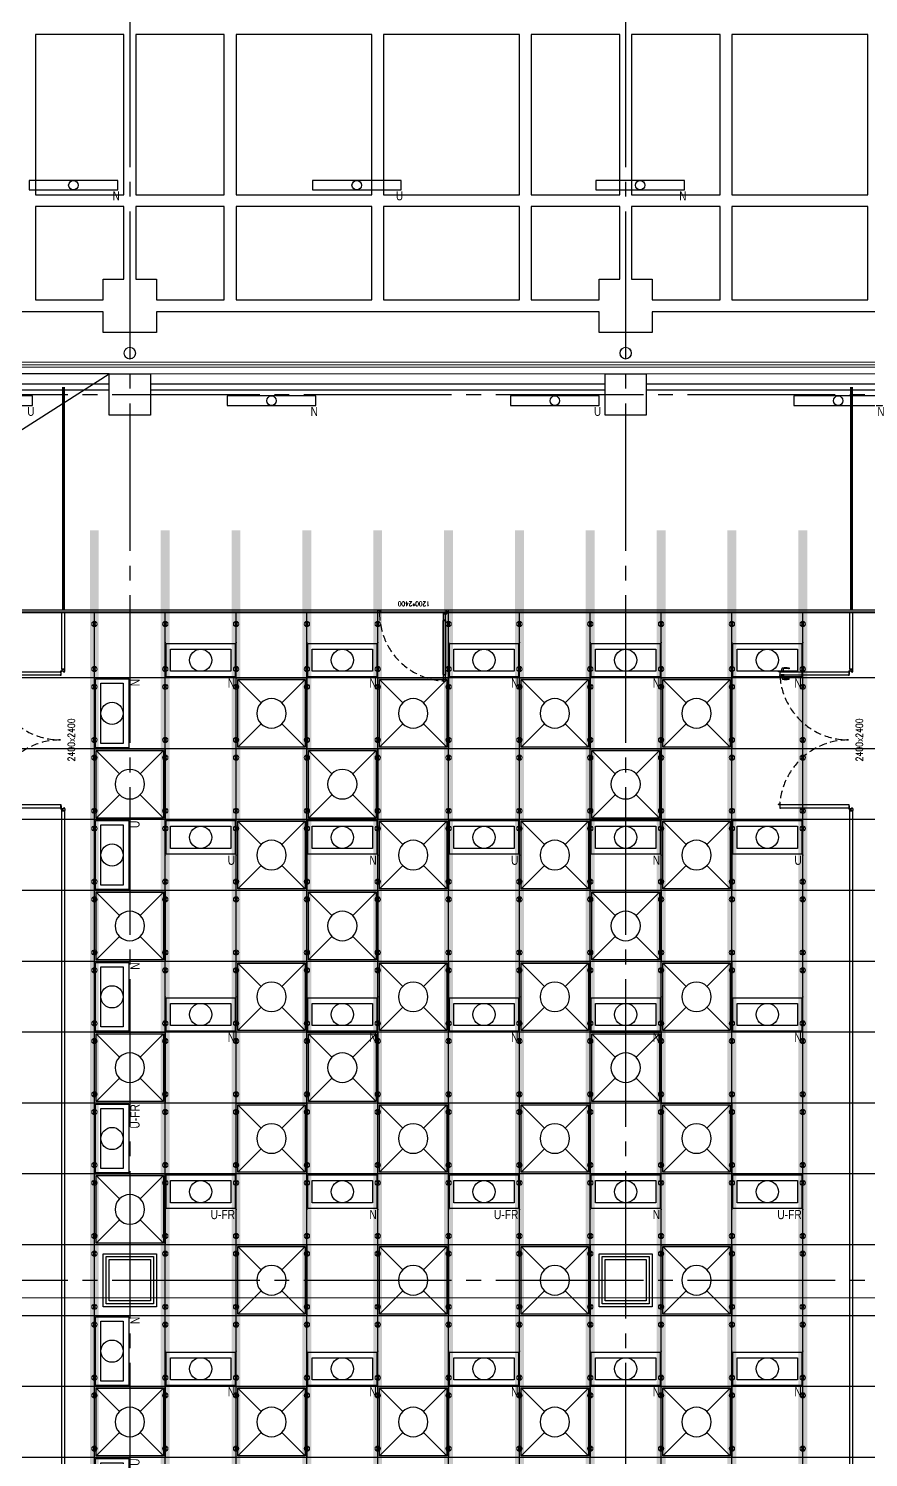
# Model space of a CAD drawing. Header units: millimetres. Extents: x -17313 to 27370, y -1010 to 13584.
# Drawn here: x 4989 to 6411, y 7200 to 9620 of the extents above; entities that cross this region are included whole.
import ezdxf
from ezdxf.enums import TextEntityAlignment as Align

# ---------------------------------------------------------------- set-up
doc = ezdxf.new("R2010")
doc.units = ezdxf.units.MM
doc.header["$LTSCALE"] = 100
for name, pattern in [('188K-SM-03-F10-ARCH-PA-Y2257103$0$AP5A-SM-03-F20-ARCH-PA-Y2230801+Y2230803$0$ALL-PA-TXT-Y2221201$0$DASHED', [19.05, 12.7, -6.35]), ('188K-SM-03-F10-ARCH-PA-Y2257103$0$DASHED', [19.05, 12.7, -6.35]), ('X-S-FAB-L10$0$COL-CEN-LIN', [3.25, 2.5, -0.25, 0.25, -0.25])]:
    doc.linetypes.add(name, pattern=pattern)
for name, color, linetype in [('0-XREF', 7, 'Continuous'), ('188K-SM-03-F10-ARCH-CEIL-Y2257103$0$K-CEIL-4.2', 8, 'Continuous'), ('188K-SM-03-F10-ARCH-CEIL-Y2257103$0$K-CEIL-4.2-AREA', 8, 'Continuous'), ('188K-SM-03-F10-ARCH-CEIL-Y2257103$0$K-鋼構', 121, 'Continuous'), ('188K-SM-03-F10-ARCH-PA-Y2257103$0$K-Divider-7.5', 53, 'Continuous'), ('188K-SM-03-F10-ARCH-PA-Y2257103$0$K-Door', 53, 'Continuous'), ('188K-SM-03-F10-ARCH-PA-Y2257103$0$K-P1S-4.2-單抗', 53, 'Continuous'), ('188K-SM-03-F10-ARCH-PA-Y2257103$0$K-P2D-4.2-雙抗', 53, 'Continuous'), ('188K-SM-03-F10-ARCH-PA-Y2257103$0$K-岩棉 2hr 7.5-非抗', 53, 'Continuous'), ('188K-SM-06-F10-ELEC-LIGHT-Y2257103$0$E-LIGHT(W)-N', 8, 'Continuous'), ('188K-SM-06-F10-ELEC-LIGHT-Y2257103$0$E-LIGHT(W)-U FR', 8, 'Continuous'), ('188K-SM-06-F10-ELEC-LIGHT-Y2257103$0$E-LIGHT(W)-U XLPE', 8, 'Continuous'), ('188K-SM-06-F10-HVAC-FFU-Y2257103$0$AC-FFU-ULPA', 4, 'Continuous'), ('X-S-FAB-L10$0$0-DIM-TXT', 8, 'Continuous'), ('X-S-FAB-L10$0$A-OBJE-MEP', 8, 'Continuous'), ('X-S-FAB-L10$0$A-WALL-EX', 8, 'Continuous'), ('X-S-FAB-L10$0$BLOCK', 8, 'Continuous'), ('X-S-FAB-L10$0$CCL', 8, 'X-S-FAB-L10$0$COL-CEN-LIN'), ('X-S-FAB-L10$0$COL-S', 8, 'Continuous'), ('X-S-FAB-L10$0$S-FNDN', 8, 'Continuous'), ('X-S-FAB-L10$0$Steel Frame-188K', 8, 'Continuous')]:
    doc.layers.add(name, color=color, linetype=linetype)
doc.layers.add('188K-SM-03-F10-ARCH-CEIL-Y2257103$0$K-吊點-標準', color=8, linetype='Continuous', lineweight=9)
doc.layers.add('188K-SM-06-F10-ELEC-LIGHT-Y2257103$0$Defpoints-CAS', color=8, linetype='Continuous', plot=False)
doc.styles.add('188K-SM-03-F10-ARCH-PA-Y2257103$0$14P7-XFDP10$0$AA-TXT', font='simplex.shx', dxfattribs={"width": 0.8, "bigfont": 'chineset.shx'})
doc.styles.add('188K-SM-03-F10-ARCH-PA-Y2257103$0$AP5A-SM-03-F20-ARCH-PA-Y2230801+Y2230803$0$ALL-PA-TXT-Y2221201$0$Standard', font='txt.shx', dxfattribs={"bigfont": 'chineset.shx'})
doc.styles.add('188K-SM-06-F10-ELEC-LIGHT-Y2257103$0$Standard', font='arial.ttf')
doc.styles.add('X-S-FAB-L10$0$CHINA', font='simplex.shx', dxfattribs={"width": 0.75, "bigfont": 'chineset.shx'})
doc.styles.add('X-S-FAB-L10$0$Standard', font='', dxfattribs={"width": 0.8})
doc.styles.add('X-S-FAB-L10$0$TG_NOTE_TEXT', font='simplex.shx', dxfattribs={"width": 0.75, "bigfont": 'chineset.shx'})
doc.styles.get('X-S-FAB-L10$0$Standard').set_extended_font_data('Microsoft JhengHei')

# ---------------------------------------------------------------- blocks, each defined once
blk = doc.blocks.new('188K-SM-06-F10-HVAC-FFU-Y2257103$0$H-FU-U-12x12')
for p, q in [((423, 777), (28, 1172)), ((777, 777), (1172, 1172)), ((28, 28), (423, 423)), ((1172, 28), (777, 423))]:
    blk.add_line(p, q)
blk.add_lwpolyline([(1172, 28), (1172, 1172), (28, 1172), (28, 28)], close=True)
blk.add_circle((600, 600), 250)
at = {"layer": 'DefPoints'}
blk.add_lwpolyline([(1200, 1200), (0, 1200), (0, 0), (1200, 0)], close=True, dxfattribs=at)
blk = doc.blocks.new('188K-SM-06-F10-HVAC-FFU-Y2257103')
at = {"layer": '188K-SM-06-F10-HVAC-FFU-Y2257103$0$AC-FFU-ULPA', "xscale": -0.09999999999999432, "yscale": 0.09999999999999432, "zscale": 0.09999999999999432}
for p in [(5460, 8400), (5700, 8400), (5940, 8400), (6180, 8400), (5220, 8280), (5580, 8280), (6060, 8280), (5460, 8160), (5700, 8160), (5940, 8160), (6180, 8160), (5220, 8040), (5580, 8040), (6060, 8040), (5460, 7920), (5700, 7920), (5940, 7920), (6180, 7920), (5220, 7800), (5580, 7800), (6060, 7800), (5460, 7680), (5700, 7680), (5940, 7680), (6180, 7680), (5220, 7560), (5460, 7440), (5700, 7440), (5940, 7440), (6180, 7440), (5220, 7200), (5460, 7200), (5700, 7200), (5940, 7200), (6180, 7200)]:
    blk.add_blockref('188K-SM-06-F10-HVAC-FFU-Y2257103$0$H-FU-U-12x12', p, dxfattribs=at)
blk = doc.blocks.new('X-S-FAB-L10$0$FAB2-L05')
at = {"layer": 'X-S-FAB-L10$0$CCL'}
for p, q in [((-21000, 11005), (-21000, 0)), ((-20160, 11005), (-20160, 0)), ((-26880, 9720), (1210, 9720)), ((-26880, 8220), (1210, 8220))]:
    blk.add_line(p, q, dxfattribs=at)
at = {"layer": 'X-S-FAB-L10$0$COL-S'}
for points in [[(-21035, 9755), (-20965, 9755), (-20965, 9685), (-21035, 9685)], [(-20195, 9755), (-20125, 9755), (-20125, 9685), (-20195, 9685)], [(-21035, 8255), (-20965, 8255), (-20965, 8185), (-21035, 8185)], [(-20195, 8255), (-20125, 8255), (-20125, 8185), (-20195, 8185)]]:
    blk.add_lwpolyline(points, close=True, dxfattribs=at)
blk = doc.blocks.new('X-S-FAB-L10')
at = {"layer": 'DefPoints'}
blk.add_lwpolyline([(1835, 9035), (1835, 8965), (1765, 8965), (1765, 8303), (1845, 8303), (1845, 6950), (2640, 7455.358), (2655.168, 7465), (2688.193, 7487.708), (4298.193, 8507.708), (5125, 9035), (4285, 9035), (3515, 9035), (3515, 8965), (3445, 8965), (3445, 9035), (2675, 9035), (2675, 8965), (2605, 8965), (2605, 9035)], close=True, dxfattribs=at)
at = {"layer": 'X-S-FAB-L10$0$A-OBJE-MEP', "lineweight": 0, "flags": 128}
for points in [[(5169.5, 9070, 1), (5150.5, 9070, 1)], [(6009.5, 9070, 1), (5990.5, 9070, 1)]]:
    blk.add_lwpolyline(points, format="xyb", close=True, dxfattribs=at)
at = {"layer": 'X-S-FAB-L10$0$A-OBJE-MEP', "lineweight": 0}
for centre in [(5160, 9070), (6000, 9070)]:
    blk.add_circle(centre, 10, dxfattribs=at)
at = {"layer": 'X-S-FAB-L10$0$A-WALL-EX', "lineweight": 0}
blk.add_line((1800, 9046.5), (6815, 9046.5), dxfattribs=at)
at = {"layer": 'X-S-FAB-L10$0$A-WALL-EX', "lineweight": 0, "flags": 128}
for points in [[(6815, 9050), (1800, 9050)], [(1800, 9050), (6815, 9050)], [(1800, 9050), (6815, 9050)], [(1800, 9050), (6815, 9050)], [(1800, 9050), (6815, 9050)], [(1800, 9050), (6815, 9050)], [(1800, 9050), (6815, 9050)], [(1800, 9050), (6815, 9050)], [(1796.5, 9035), (6815, 9035)]]:
    blk.add_lwpolyline(points, dxfattribs=at)
at = {"layer": 'X-S-FAB-L10$0$COL-S'}
for p, q in [((5125, 9035), (5195, 9035)), ((5125, 8965), (5125, 9035)), ((5195, 9035), (5195, 8965)), ((5965, 9035), (6035, 9035)), ((5965, 8965), (5965, 9035)), ((6035, 9035), (6035, 8965)), ((5195, 8965), (5125, 8965)), ((6035, 8965), (5965, 8965)), ((5125, 7535), (5195, 7535)), ((5125, 7465), (5125, 7535)), ((5195, 7535), (5195, 7465)), ((5965, 7535), (6035, 7535)), ((5965, 7465), (5965, 7535)), ((6035, 7535), (6035, 7465)), ((5195, 7465), (5125, 7465)), ((6035, 7465), (5965, 7465))]:
    blk.add_line(p, q, dxfattribs=at)
at = {"layer": 'X-S-FAB-L10$0$S-FNDN', "lineweight": 0, "flags": 128}
for points in [[(11935, 9055), (4350, 9055), (4350, 7470), (9330, 7470), (9330, -55), (11935, -55), (11935, 4530), (11070, 4530), (11070, 5003), (11935, 5003)], [(4350, 7470), (1830, 7470), (1830, 1500), (1812.5, 1500), (1812.5, -55), (9330, -55), (9330, 7470)]]:
    blk.add_lwpolyline(points, close=True, dxfattribs=at)
at = {"layer": 'X-S-FAB-L10$0$Steel Frame-188K'}
blk.add_lwpolyline([(7670, 9396.09), (6850, 9396.09), (6850, 9195), (6885, 9195), (6885, 9105), (6795, 9105), (6795, 9140), (6045, 9140), (6045, 9105), (5955, 9105), (5955, 9140), (5205, 9140), (5205, 9105), (5115, 9105), (5115, 9140), (4365, 9140), (4365, 9105), (4275, 9105), (4275, 9140), (3438.494, 9140), (3438.494, 9105), (3348.494, 9105), (3348.494, 9140), (2685, 9140)], dxfattribs=at)
for points in [[(5150, 9609.627), (5000, 9609.627), (5000, 9338.341), (5150, 9338.341)], [(5320, 9609.627), (5170, 9609.627), (5170, 9338.341), (5320, 9338.341)], [(5570, 9609.627), (5340, 9609.627), (5340, 9338.341), (5570, 9338.341)], [(5820, 9609.627), (5590, 9609.627), (5590, 9338.341), (5820, 9338.341)], [(5990, 9609.627), (5840, 9609.627), (5840, 9338.341), (5990, 9338.341)], [(6160, 9609.627), (6010, 9609.627), (6010, 9338.341), (6160, 9338.341)], [(6410, 9609.627), (6180, 9609.627), (6180, 9338.341), (6410, 9338.341)], [(5150, 9318.341), (5000, 9318.341), (5000, 9160), (5115, 9160), (5115, 9195), (5150, 9195)], [(5320, 9318.341), (5170, 9318.341), (5170, 9195), (5205, 9195), (5205, 9160), (5320, 9160)], [(5570, 9318.341), (5340, 9318.341), (5340, 9160), (5570, 9160)], [(5820, 9318.341), (5590, 9318.341), (5590, 9160), (5820, 9160)], [(5990, 9318.341), (5840, 9318.341), (5840, 9160), (5955, 9160), (5955, 9195), (5990, 9195)], [(6160, 9318.341), (6010, 9318.341), (6010, 9195), (6045, 9195), (6045, 9160), (6160, 9160)], [(6410, 9318.341), (6180, 9318.341), (6180, 9160), (6410, 9160)]]:
    blk.add_lwpolyline(points, close=True, dxfattribs=at)
at = {"layer": 'X-S-FAB-L10$0$BLOCK'}
blk.add_blockref('X-S-FAB-L10$0$FAB2-L05', (26160, -720), dxfattribs=at)
at = {"style": 'X-S-FAB-L10$0$TG_NOTE_TEXT', "width": 0.5, "flags": 1}
for p in [(7463.301, 9020), (18268.251, 8649), (11197.77, 4800.167), (16485.801, 4800.167), (25420.27, 2635), (13360, 320.001, 0), (7463.301, -33.333)]:
    blk.add_attdef('WH', text='', height=20, dxfattribs=at).set_placement(p, align=Align.BOTTOM_LEFT)
at = {"width": 0.5}
for style, p in [('X-S-FAB-L10$0$TG_NOTE_TEXT', (7585, 9020)), ('X-S-FAB-L10$0$TG_NOTE_TEXT', (18389.95, 8649)), ('X-S-FAB-L10$0$TG_NOTE_TEXT', (11117.5, 4813.5)), ('X-S-FAB-L10$0$TG_NOTE_TEXT', (16607.5, 4813.5)), ('X-S-FAB-L10$0$TG_NOTE_TEXT', (25350, 2635)), ('X-S-FAB-L10$0$Standard', (13129.375, 325.001, 0)), ('X-S-FAB-L10$0$TG_NOTE_TEXT', (7585, -20))]:
    blk.add_attdef('DESC', text='', height=10, dxfattribs=dict(at, style=style)).set_placement(p, align=Align.BOTTOM_LEFT)
for tag, style, p in [('TYPE', 'X-S-FAB-L10$0$TG_NOTE_TEXT', (7619.286, 9020)), ('NO', 'X-S-FAB-L10$0$TG_NOTE_TEXT', (7650.095, 9020)), ('TYPE', 'X-S-FAB-L10$0$TG_NOTE_TEXT', (18424.236, 8649)), ('NO', 'X-S-FAB-L10$0$TG_NOTE_TEXT', (18455.045, 8649)), ('NO', 'X-S-FAB-L10$0$TG_NOTE_TEXT', (11088.595, 4813.5)), ('TYPE', 'X-S-FAB-L10$0$TG_NOTE_TEXT', (11151.786, 4813.5)), ('TYPE', 'X-S-FAB-L10$0$TG_NOTE_TEXT', (16641.786, 4813.5)), ('NO', 'X-S-FAB-L10$0$TG_NOTE_TEXT', (16672.595, 4813.5)), ('NO', 'X-S-FAB-L10$0$TG_NOTE_TEXT', (25313, 2635)), ('TYPE', 'X-S-FAB-L10$0$TG_NOTE_TEXT', (25350, 2635)), ('NO', 'X-S-FAB-L10$0$Standard', (13100, 320.001, 0)), ('TYPE', 'X-S-FAB-L10$0$Standard', (13129.375, 320.001, 0)), ('TYPE', 'X-S-FAB-L10$0$TG_NOTE_TEXT', (7619.286, -20)), ('NO', 'X-S-FAB-L10$0$TG_NOTE_TEXT', (7650.095, -20))]:
    blk.add_attdef(tag, text='', height=10, dxfattribs=dict(at, style=style)).set_placement(p, align=Align.BOTTOM_RIGHT)
for rotation, style, p in [(180, 'X-S-FAB-L10$0$Standard', (317.625, 7480)), (180, 'X-S-FAB-L10$0$Standard', (1217.625, 7480)), (90, 'X-S-FAB-L10$0$TG_NOTE_TEXT', (24310, 3647.5)), (270, 'X-S-FAB-L10$0$TG_NOTE_TEXT', (17080, 1605))]:
    blk.add_attdef('DESC', text='', height=10, rotation=rotation, dxfattribs=dict(at, style=style)).set_placement(p, align=Align.BOTTOM_LEFT)
for tag, rotation, style, p in [('TYPE', 180, 'X-S-FAB-L10$0$Standard', (317.625, 7480)), ('NO', 180, 'X-S-FAB-L10$0$Standard', (347, 7480)), ('TYPE', 180, 'X-S-FAB-L10$0$Standard', (1217.625, 7480)), ('NO', 180, 'X-S-FAB-L10$0$Standard', (1247, 7480)), ('TYPE', 90, 'X-S-FAB-L10$0$TG_NOTE_TEXT', (24310, 3647.5)), ('NO', 90, 'X-S-FAB-L10$0$TG_NOTE_TEXT', (24310, 3610.5)), ('TYPE', 270, 'X-S-FAB-L10$0$TG_NOTE_TEXT', (17080, 1605)), ('NO', 270, 'X-S-FAB-L10$0$TG_NOTE_TEXT', (17080, 1573))]:
    blk.add_attdef(tag, text='', height=10, rotation=rotation, dxfattribs=dict(at, style=style)).set_placement(p, align=Align.BOTTOM_RIGHT)
at = {"style": 'X-S-FAB-L10$0$TG_NOTE_TEXT', "width": 0.5, "flags": 1}
for rotation, p in [(180, (43, 7480)), (180, (943, 7480)), (90, (24310, 3717.77)), (270, (17080, 1711.699))]:
    blk.add_attdef('WH', text='', height=20, rotation=rotation, dxfattribs=at).set_placement(p, align=Align.BOTTOM_LEFT)
at = {"layer": 'X-S-FAB-L10$0$0-DIM-TXT', "style": 'X-S-FAB-L10$0$CHINA', "width": 0.75}
for p in [(667.414, 7855.1, -2689.4), (22627.353, 6728.814), (25644.722, 6728.814), (24778.787, 5569.051), (1118.252, 4980), (417.801, 4594.623), (23874.84, 4355), (22927.43, 4330.122), (23749.869, 3901.367), (417.801, 3765.236), (1118.252, 3730), (417.801, 3115.79), (536.882, 2227.832), (16908.994, 1782.652), (888.445, 880.466), (16977.43, 750), (18878.841, 750), (25641.221, 553.233), (21364.03, 526.894)]:
    blk.add_attdef('HIG', text='', height=80, dxfattribs=at).set_placement(p, align=Align.MIDDLE_LEFT)
blk = doc.blocks.new('188K-SM-03-F10-ARCH-CEIL-Y2257103$0$A$C2CA95053')
h = blk.add_hatch(color=256)
edge = h.paths.add_edge_path()
edge.add_arc((0, 0), 0.5, 0, 360)
for p, q in [((3.2, 3.2), (-3.2, -3.2)), ((3.2, -3.2), (-3.2, 3.2))]:
    blk.add_line(p, q)
blk.add_lwpolyline([(-1.6, 2.5), (-1.6, -2.5), (1.6, -2.5), (1.6, 2.5)], close=True)
for radius in [4.5, 0.5]:
    blk.add_circle((0, 0), radius)
blk = doc.blocks.new('188K-SM-03-F10-ARCH-CEIL-Y2257103$0$天花板吊點-附調整片 - 3_8_螺桿吊架 100 mm 高調整片-V1-1FL')
blk.add_blockref('188K-SM-03-F10-ARCH-CEIL-Y2257103$0$A$C2CA95053', (0, 0))
blk = doc.blocks.new('188K-SM-03-F10-ARCH-CEIL-Y2257103')
at = {"layer": '188K-SM-03-F10-ARCH-CEIL-Y2257103$0$K-CEIL-4.2'}
for p, q in [((5100, 2313.7), (5100, 8632.2)), ((5220, 2313.7), (5220, 8632.2)), ((5340, 2313.7), (5340, 8632.2)), ((5460, 2313.7), (5460, 8632.2)), ((5580, 2313.7), (5580, 8632.2)), ((5700, 2313.7), (5700, 8632.2)), ((5820, 2313.7), (5820, 8632.2)), ((5940, 2313.7), (5940, 8632.2)), ((6060, 2313.7), (6060, 8632.2)), ((6180, 2313.7), (6180, 8632.2)), ((6300, 2313.7), (6300, 8632.2)), ((19317.2, 8520), (1767.7, 8520)), ((19317.2, 8400), (1767.7, 8400)), ((19317.2, 8280), (1847.7, 8280)), ((19314.7, 8160), (1847.7, 8160)), ((19314.7, 8040), (1847.7, 8040)), ((19314.7, 7920), (1847.7, 7920)), ((19314.7, 7800), (1847.7, 7800)), ((19314.7, 7680), (1847.7, 7680)), ((19314.7, 7560), (1847.7, 7560)), ((19317.2, 7440), (1847.7, 7440)), ((19317.2, 7320), (1847.7, 7320)), ((21180, 7200), (1847.7, 7200))]:
    blk.add_line(p, q, dxfattribs=at)
at = {"layer": '188K-SM-03-F10-ARCH-CEIL-Y2257103$0$K-CEIL-4.2-AREA', "elevation": 0}
blk.add_lwpolyline([(16747.2, 312.7), (14882.2, 312.7), (14882.2, 42.7), (14157.7, 42.7), (14157.7, 312.7), (1847.7, 312.7), (1847.7, 8305.8), (1767.7, 8305.8), (1767.7, 8632.2), (17592.2, 8632.2)], dxfattribs=at)
at = {"layer": '188K-SM-03-F10-ARCH-CEIL-Y2257103$0$K-CEIL-4.2-AREA'}
for points in [[(5125, 7535), (5195, 7535), (5195, 7465), (5125, 7465)], [(5965, 7535), (6035, 7535), (6035, 7465), (5965, 7465)]]:
    blk.add_lwpolyline(points, close=True, dxfattribs=at)
at = {"layer": '188K-SM-03-F10-ARCH-CEIL-Y2257103$0$K-鋼構', "const_width": 15}
for points in [[(5100, 8769.9), (5100, 230)], [(5700, 8769.9), (5700, 230)], [(6300, 8769.9), (6300, 230)]]:
    blk.add_lwpolyline(points, dxfattribs=at)
at = {"layer": '188K-SM-03-F10-ARCH-CEIL-Y2257103$0$K-鋼構', "const_width": 15, "elevation": 0}
for points in [[(5220, 8769.9), (5220, 230)], [(5340, 8769.9), (5340, 230)], [(5460, 8769.9), (5460, 230)], [(5580, 8769.9), (5580, 230)], [(5820, 8769.9), (5820, 230)], [(5940, 8769.9), (5940, 230)], [(6060, 8769.9), (6060, 230)], [(6180, 8769.9), (6180, 230)]]:
    blk.add_lwpolyline(points, dxfattribs=at)
at = {"layer": '188K-SM-03-F10-ARCH-CEIL-Y2257103$0$K-吊點-標準', "color": 170, "lineweight": 18, "rotation": 179.9999999999997}
for p in [(5100, 8611.3), (5220, 8611.3), (5340, 8611.3), (5460, 8611.3), (5580, 8611.3), (5700, 8611.3), (5820, 8611.3), (5940, 8611.3), (6060, 8611.3), (6180, 8611.3), (6300, 8611.3), (5100, 8535), (5220, 8535), (5340, 8535), (5460, 8535), (5580, 8535), (5700, 8535), (5820, 8535), (5940, 8535), (6060, 8535), (6180, 8535), (6300, 8535), (5100, 8505), (5220, 8505), (5340, 8505), (5460, 8505), (5580, 8505), (5700, 8505), (5820, 8505), (5940, 8505), (6060, 8505), (6180, 8505), (6300, 8505), (5100, 8415), (5220, 8415), (5340, 8415), (5460, 8415), (5580, 8415), (5700, 8415), (5820, 8415), (5940, 8415), (6060, 8415), (6180, 8415), (6300, 8415), (5100, 8385), (5220, 8385), (5340, 8385), (5460, 8385), (5580, 8385), (5700, 8385), (5820, 8385), (5940, 8385), (6060, 8385), (6180, 8385), (6300, 8385), (5100, 8295), (5220, 8295), (5340, 8295), (5460, 8295), (5580, 8295), (5700, 8295), (5820, 8295), (5940, 8295), (6060, 8295), (6180, 8295), (6300, 8295), (5100, 8265), (5220, 8265), (5340, 8265), (5460, 8265), (5580, 8265), (5700, 8265), (5820, 8265), (5940, 8265), (6060, 8265), (6180, 8265), (6300, 8265), (5100, 8175), (5220, 8175), (5340, 8175), (5460, 8175), (5580, 8175), (5700, 8175), (5820, 8175), (5940, 8175), (6060, 8175), (6180, 8175), (6300, 8175), (5100, 8145), (5220, 8145), (5340, 8145), (5460, 8145), (5580, 8145), (5700, 8145), (5820, 8145), (5940, 8145), (6060, 8145), (6180, 8145), (6300, 8145), (5100, 8055), (5220, 8055), (5340, 8055), (5460, 8055), (5580, 8055), (5700, 8055), (5820, 8055), (5940, 8055), (6060, 8055), (6180, 8055), (6300, 8055), (5100, 8025), (5220, 8025), (5340, 8025), (5460, 8025), (5580, 8025), (5700, 8025), (5820, 8025), (5940, 8025), (6060, 8025), (6180, 8025), (6300, 8025), (5100, 7935), (5220, 7935), (5340, 7935), (5460, 7935), (5580, 7935), (5700, 7935), (5820, 7935), (5940, 7935), (6060, 7935), (6180, 7935), (6300, 7935), (5100, 7905), (5220, 7905), (5340, 7905), (5460, 7905), (5580, 7905), (5700, 7905), (5820, 7905), (5940, 7905), (6060, 7905), (6180, 7905), (6300, 7905), (5100, 7815), (5220, 7815), (5340, 7815), (5460, 7815), (5580, 7815), (5700, 7815), (5820, 7815), (5940, 7815), (6060, 7815), (6180, 7815), (6300, 7815), (5100, 7785), (5220, 7785), (5340, 7785), (5460, 7785), (5580, 7785), (5700, 7785), (5820, 7785), (5940, 7785), (6060, 7785), (6180, 7785), (6300, 7785), (5100, 7695), (5220, 7695), (5340, 7695), (5460, 7695), (5580, 7695), (5700, 7695), (5820, 7695), (5940, 7695), (6060, 7695), (6180, 7695), (6300, 7695), (5100, 7665), (5220, 7665), (5340, 7665), (5460, 7665), (5580, 7665), (5700, 7665), (5820, 7665), (5940, 7665), (6060, 7665), (6180, 7665), (6300, 7665), (5100, 7575), (5220, 7575), (5340, 7575), (5460, 7575), (5580, 7575), (5700, 7575), (5820, 7575), (5940, 7575), (6060, 7575), (6180, 7575), (6300, 7575), (5100, 7545), (5220, 7545), (5340, 7545), (5460, 7545), (5580, 7545), (5700, 7545), (5820, 7545), (5940, 7545), (6060, 7545), (6180, 7545), (6300, 7545), (5100, 7455), (5220, 7455), (5340, 7455), (5460, 7455), (5580, 7455), (5700, 7455), (5820, 7455), (5940, 7455), (6060, 7455), (6180, 7455), (6300, 7455), (5100, 7425), (5220, 7425), (5340, 7425), (5460, 7425), (5580, 7425), (5700, 7425), (5820, 7425), (5940, 7425), (6060, 7425), (6180, 7425), (6300, 7425), (5100, 7335), (5220, 7335), (5340, 7335), (5460, 7335), (5580, 7335), (5700, 7335), (5820, 7335), (5940, 7335), (6060, 7335), (6180, 7335), (6300, 7335), (5100, 7305), (5220, 7305), (5340, 7305), (5460, 7305), (5580, 7305), (5700, 7305), (5820, 7305), (5940, 7305), (6060, 7305), (6180, 7305), (6300, 7305), (5100, 7215), (5220, 7215), (5340, 7215), (5460, 7215), (5580, 7215), (5700, 7215), (5820, 7215), (5940, 7215), (6060, 7215), (6180, 7215), (6300, 7215)]:
    blk.add_blockref('188K-SM-03-F10-ARCH-CEIL-Y2257103$0$天花板吊點-附調整片 - 3_8_螺桿吊架 100 mm 高調整片-V1-1FL', p, dxfattribs=at)
blk = doc.blocks.new('188K-SM-03-F10-ARCH-PA-Y2257103$0$單開庫板門-1200x2400)圓型拉環鎖+輔助鎖)')
at = {"ltscale": 0.1}
for p, q in [((26008.6, -11403.6), (26004.5, -11403.6)), ((26004.5, -11403.6), (26004.5, -11414.1)), ((26004.5, -11414.1), (26004.5, -11415.3)), ((26004.5, -11414.1), (26008.6, -11414.1)), ((26004.5, -11415.4), (26004.6, -11415.5)), ((26008.6, -11414), (26004.6, -11414)), ((26004.6, -11414.3), (26004.6, -11414.2)), ((26004.6, -11415.3), (26004.6, -11414.5)), ((26004.7, -11414.1), (26006.5, -11414.1)), ((26005.1, -11414.4), (26004.7, -11414.4)), ((26004.7, -11414.5), (26005.1, -11414.5)), ((26004.7, -11414.5), (26004.7, -11506)), ((26004.7, -11506), (26004.7, -11414.5)), ((26004.7, -11414.5), (26004.7, -11414.5)), ((26004.7, -11415.4), (26004.7, -11415.3)), ((26005.2, -11414.4), (26005.2, -11414.4)), ((26006.5, -11414.1), (26006.6, -11414.1)), ((26006.6, -11414.1), (26006.6, -11414.1)), ((26006.6, -11414.1), (26008.4, -11414.1)), ((26008.4, -11414.4), (26008, -11414.4)), ((26008, -11414.4), (26008, -11414.4)), ((26008, -11414.5), (26008.4, -11414.5)), ((26008.4, -11506), (26008.4, -11414.5)), ((26008.4, -11414.5), (26008.4, -11414.5)), ((26008.4, -11414.5), (26008.4, -11506)), ((26008.4, -11415.3), (26008.4, -11415.4)), ((26008.5, -11414.2), (26008.5, -11414.3)), ((26008.5, -11414.5), (26008.5, -11415.3)), ((26008.5, -11415.5), (26008.6, -11415.4)), ((26008.6, -11414.1), (26008.6, -11403.6)), ((26008.6, -11415.3), (26008.6, -11414.1)), ((26008.6, -11506.4), (26004.5, -11506.4)), ((26004.5, -11506.4), (26004.5, -11518)), ((26004.7, -11506), (26004.7, -11506)), ((26008.4, -11506), (26008.4, -11506)), ((26008.6, -11518), (26008.6, -11506.4)), ((25999.5, -11519.7), (25999.5, -11523.2)), ((26002.5, -11519.1), (26000, -11519.1)), ((26000, -11523.7), (26002.4, -11523.7)), ((26002.4, -11523.7), (26004.1, -11522.6)), ((26002.9, -11518.5), (26002.6, -11518.5)), ((26002.6, -11518.5), (26002.6, -11521)), ((26002.6, -11521.9), (26002.6, -11519.3)), ((26002.6, -11521), (26002.9, -11521)), ((26003.4, -11521.9), (26002.6, -11521.9)), ((26002.9, -11521), (26002.9, -11518.5)), ((26003.3, -11522.2), (26003.3, -11522)), ((26003.3, -11522), (26003.4, -11522)), ((26004, -11522.2), (26003.3, -11522.2)), ((26008.3, -11517.5), (26003.6, -11517.5)), ((26003.6, -11517.5), (26003.6, -11517.7)), ((26003.6, -11517.7), (26008.3, -11517.7)), ((26004.1, -11521.9), (26003.9, -11521.9)), ((26003.9, -11522), (26004, -11522)), ((26004, -11522), (26004, -11522.2)), ((26004.2, -11522.4), (26004.2, -11521.9)), ((26004.5, -11518), (26008.6, -11518)), ((26008.3, -11517.7), (26008.3, -11517.5)), ((26114.8, -11521.9), (26115.1, -11521.9)), ((26114.8, -11522.4), (26114.8, -11521.9)), ((26114.9, -11522), (26114.9, -11522.2)), ((26115.1, -11522), (26114.9, -11522)), ((26114.9, -11522.2), (26115.7, -11522.2)), ((26116.6, -11523.7), (26114.9, -11522.6)), ((26115.5, -11521.9), (26116.3, -11521.9)), ((26115.7, -11522), (26115.5, -11522)), ((26115.7, -11522.2), (26115.7, -11522)), ((26116.3, -11521.9), (26116.3, -11519.3)), ((26116.5, -11519.1), (26119, -11519.1)), ((26119, -11523.7), (26116.6, -11523.7)), ((26119.5, -11519.7), (26119.5, -11523.2))]:
    blk.add_line(p, q, dxfattribs=at)
blk.add_lwpolyline([(26006.6, -11506.4), (26006.5, -11506.3), (26004.7, -11506.3, -0.414214), (26004.6, -11506.3), (26004.6, -11506.1, -0.414214), (26004.7, -11506.1), (26005.1, -11506.1, 0.414214), (26005.2, -11506.1), (26005.2, -11506, 0.414214), (26005.1, -11506), (26004.7, -11506, -0.414214), (26004.6, -11506), (26004.6, -11505.2, -0.414214), (26004.7, -11505.2), (26004.7, -11505.2, 0.414214), (26004.7, -11505.2), (26004.7, -11505, 0.72636), (26004.6, -11505), (26004.5, -11505.1, 0.158507), (26004.5, -11505.2), (26004.5, -11506.4, 0.414214), (26004.6, -11506.5), (26008.6, -11506.5, 0.414214), (26008.6, -11506.4), (26008.6, -11505.2, 0.158507), (26008.6, -11505.1), (26008.5, -11505, 0.72636), (26008.4, -11505), (26008.4, -11505.2, 0.414214), (26008.5, -11505.2, -0.414214), (26008.5, -11505.2), (26008.5, -11506, -0.414214), (26008.4, -11506), (26008, -11506, 0.414214), (26008, -11506), (26008, -11506.1, 0.414214), (26008, -11506.1), (26008.4, -11506.1, -0.414214), (26008.5, -11506.1), (26008.5, -11506.3, -0.414214), (26008.4, -11506.3), (26006.6, -11506.3)], format="xyb", close=True, dxfattribs=at)
for points in [[(25999.5, -11518.9), (25999.5, -11523.9)], [(26119.5, -11518.9), (26119.5, -11523.9)]]:
    blk.add_lwpolyline(points)
for centre, radius, start, end in [((26004.6, -11414.1), 0.0313, 90, 180), ((26004.6, -11415.3), 0.0313, 180, 216.0274), ((26004.7, -11414.2), 0.0313, 90, 180), ((26004.7, -11414.3), 0.0313, 180, 270), ((26004.7, -11414.5), 0.0313, 90, 180), ((26004.7, -11415.3), 0.0209, 180, 270), ((26004.7, -11415.4), 0.0313, 216.0274, 360), ((26004.7, -11415.3), 0.0209, 360, 90), ((26005.1, -11414.4), 0.0313, 270, 0), ((26005.1, -11414.4), 0.0313, 0, 90), ((26008, -11414.4), 0.0313, 90, 180), ((26008, -11414.4), 0.0313, 180, 270), ((26008.4, -11414.2), 0.0313, 360, 90), ((26008.4, -11414.3), 0.0313, 270, 0), ((26008.4, -11414.5), 0.0313, 0, 90), ((26008.5, -11415.3), 0.0209, 90, 180), ((26008.5, -11415.4), 0.0313, 180, 323.9726), ((26008.5, -11415.3), 0.0209, 270, 360), ((26008.6, -11414.1), 0.0313, 360, 90), ((26008.6, -11415.3), 0.0313, 323.9726, 360)]:
    blk.add_arc(centre, radius, start, end, dxfattribs=at)
at = {"linetype": '188K-SM-03-F10-ARCH-PA-Y2257103$0$AP5A-SM-03-F20-ARCH-PA-Y2230801+Y2230803$0$ALL-PA-TXT-Y2221201$0$DASHED', "ltscale": 0.01}
blk.add_arc((26001.1, -11518.7), 115.3, 359.8531, 85.8135, dxfattribs=at)
at = {"ltscale": 0.1, "extrusion": (0, 0, -1)}
blk.add_ellipse((26003.1, -11517.9), major_axis=(-0.516, 0.516), ratio=1, start_param=5.497787, end_param=11.780972, dxfattribs=at)
at = {"ltscale": 0.1}
for centre, major_axis, start_param, end_param in [((26000, -11519.7), (0.369, -0.369), 2.356194, 3.926991), ((26000, -11523.2), (-0.369, -0.369), 5.497787, 7.068583), ((26002.5, -11519.3), (0.111, -0.111), 7.068583, 8.63938), ((26003.4, -11521.9), (-0.0369, -0.0369), 0.785398, 3.926991), ((26003.9, -11521.9), (-0.0369, -0.0369), 3.926991, 7.068583), ((26004.1, -11521.9), (0.0369, -0.0369), 7.068583, 8.63938), ((26003.9, -11522.4), (0.221, -0.221), 6.162283, 7.068583), ((26114.8, -11521.9), (-0.0369, -0.0369), -2.356194, -0.785398), ((26115.1, -11522.4), (-0.221, -0.221), -0.785398, 0.120903), ((26115.1, -11521.9), (0.0369, -0.0369), -0.785398, 2.356194), ((26115.5, -11521.9), (0.0369, -0.0369), 2.356194, 5.497787), ((26116.5, -11519.3), (-0.111, -0.111), -2.356194, -0.785398), ((26119, -11519.7), (-0.369, -0.369), 2.356194, 3.926991), ((26119, -11523.2), (0.369, -0.369), -0.785398, 0.785398)]:
    blk.add_ellipse(centre, major_axis=major_axis, ratio=1, start_param=start_param, end_param=end_param, dxfattribs=at)
at = {"color": 8, "ltscale": 0.1, "style": '188K-SM-03-F10-ARCH-PA-Y2257103$0$AP5A-SM-03-F20-ARCH-PA-Y2230801+Y2230803$0$ALL-PA-TXT-Y2221201$0$Standard', "width": 0.85}
blk.add_text('1200*2400', height=8, dxfattribs=at).set_placement((26058.4, -11534.4), align=Align.MIDDLE_CENTER)
blk = doc.blocks.new('188K-SM-03-F10-ARCH-PA-Y2257103$0$雙開門-2400×2400')
for p, q in [((225.2, 117.7), (223.8, 117.6)), ((229.2, 117.7), (225.2, 117.7)), ((225.2, 115.5), (229.2, 115.5)), ((229.2, 119), (229.2, 114.1)), ((230, 119), (229.2, 119)), ((229.2, 114.1), (230, 114.1)), ((230, 114.1), (230, 119)), ((0, 2.5), (0, -2.5)), ((0, -1.9), (0, 1.9)), ((0.6, 2.5), (3, 2.5)), ((3, 2.5), (3, 0.2)), ((3, 0.2), (3, 0.2)), ((239.4, 2.5), (237, 2.5)), ((237, 2.5), (237, -0.2)), ((237, -0.2), (237, 0)), ((240, 2.5), (240, -2.5)), ((240, -1.9), (240, 1.9)), ((3, -2.5), (0.6, -2.5)), ((4.7, -1.9), (3, -2.5)), ((3.7, -0.6), (3.9, -0.6)), ((3.9, -0.6), (4, -0.6)), ((4.1, -0.7), (4, -0.7)), ((4, -0.7), (4, -1.5)), ((4, -1.5), (4.6, -1.5)), ((4.5, -0.2), (4.1, -0.2)), ((4.1, -0.7), (4.1, -0.7)), ((4.6, -0.7), (4.5, -0.7)), ((4.5, -0.7), (4.5, -0.7)), ((4.6, -0.6), (4.7, -0.6)), ((4.6, -1.5), (4.6, -0.7)), ((4.7, -0.6), (4.8, -0.6)), ((5, -0.8), (5, -1.5)), ((235, -0.8), (235, -1.5)), ((235.3, -0.6), (235.2, -0.6)), ((235.4, -0.6), (235.3, -0.6)), ((235.3, -1.9), (237, -2.5)), ((235.4, -1.5), (235.4, -0.7)), ((235.4, -0.7), (235.5, -0.7)), ((236, -1.5), (235.4, -1.5)), ((235.5, -0.2), (235.9, -0.2)), ((235.5, -0.7), (235.5, -0.7)), ((235.9, -0.7), (235.9, -0.7)), ((235.9, -0.7), (236, -0.7)), ((236.1, -0.6), (236, -0.6)), ((236, -0.7), (236, -1.5)), ((236.3, -0.6), (236.1, -0.6)), ((237, -2.5), (239.4, -2.5))]:
    blk.add_line(p, q)
for points in [[(10.9, 121.6), (10.9, 123.4), (10.9, 121.6), (4.3, 121.6), (4.3, 121.5), (4.7, 121.5), (4.7, 120.4, 0.414214), (4.8, 120.3), (5, 120.3), (5, 120.4), (4.9, 120.4), (4.9, 121.4), (5, 121.4), (5, 4.1), (4.9, 4.1), (4.9, 5.1), (5, 5.1), (5, 5.2), (4.8, 5.2, 0.414214), (4.7, 5.1), (4.7, 4, 0.414214), (4.8, 3.8), (10.2, 3.8, 0.414214), (10.3, 4), (10.3, 5.1, 0.414214), (10.2, 5.2), (10, 5.2), (10, 5.1), (10.1, 5.1), (10.1, 4.1), (10, 4.1), (10, 121.4), (10.1, 121.4), (10.1, 120.4), (10, 120.4), (10, 120.3), (10.2, 120.3, 0.414214), (10.3, 120.4), (10.3, 121.4), (11.1, 121.4, 0.414214), (11.1, 121.4), (11.1, 123.6, 0.414214), (11.1, 123.7), (10.3, 123.7), (10.3, 123.4), (10.9, 123.4)], [(235.9, 121.6), (235.9, 123.4), (235.9, 121.6), (229.3, 121.6), (229.3, 121.5), (229.7, 121.5), (229.7, 120.4, 0.414214), (229.8, 120.3), (230, 120.3), (230, 120.4), (229.9, 120.4), (229.9, 121.4), (230, 121.4), (230, 4.1), (229.9, 4.1), (229.9, 5.1), (230, 5.1), (230, 5.2), (229.8, 5.2, 0.414214), (229.7, 5.1), (229.7, 4, 0.414214), (229.8, 3.8), (235.2, 3.8, 0.414214), (235.3, 4), (235.3, 5.1, 0.414214), (235.2, 5.2), (235, 5.2), (235, 5.1), (235.1, 5.1), (235.1, 4.1), (235, 4.1), (235, 121.4), (235.1, 121.4), (235.1, 120.4), (235, 120.4), (235, 120.3), (235.2, 120.3, 0.414214), (235.3, 120.4), (235.3, 121.4), (236.1, 121.4, 0.414214), (236.1, 121.4), (236.1, 123.6, 0.414214), (236.1, 123.7), (235.3, 123.7), (235.3, 123.4), (235.9, 123.4)], [(235.8, 117.7), (239.8, 117.7), (241.2, 117.6, -0.327495), (242, 116.9, -0.089847), (242.2, 106.2, -1.144881), (240.3, 106.6, 0.137079), (240.3, 114.9, 0.349357), (239.8, 115.5), (235.8, 115.5)]]:
    blk.add_lwpolyline(points, format="xyb")
blk.add_lwpolyline([(235, 114.1), (235, 119), (235.8, 119), (235.8, 114.1)], close=True)
at = {"ltscale": 500}
for points in [[(3.3, 0.3), (3.3, 3.1), (3, 3.1), (3, 0.3)], [(8.5, 3.8), (4, 3.8), (4, 4.1), (8.5, 4.1)], [(231.5, 3.8), (236, 3.8), (236, 4.1), (231.5, 4.1)], [(236.7, -0.1), (236.7, 3.1), (237, 3.1), (237, -0.1)]]:
    blk.add_lwpolyline(points, close=True, dxfattribs=at)
at = {"linetype": '188K-SM-03-F10-ARCH-PA-Y2257103$0$DASHED', "ltscale": 0.01}
for centre, start, end in [((3.5, 5.1), 0, 85.9993), ((236.5, 5.1), 94.0007, 180)]:
    blk.add_arc(centre, 116.5, start, end, dxfattribs=at)
for centre, radius, start, end in [((0.6, 1.9), 0.598, 90, 180), ((3.9, 0.2), 0.855, 178.2453, 256.7344), ((236.3, 0), 0.659, 270, 360), ((239.4, 1.9), 0.598, 0, 90), ((0.6, -1.9), 0.598, 180, 270), ((4.3, -0.6), 0.427, 111.7868, 180), ((4, -0.7), 0.11, 360, 90), ((4.3, -0.6), 0.427, 0, 68.2132), ((4.6, -0.7), 0.11, 90, 180), ((4.5, -1.5), 0.5, 288.9704, 0), ((4.8, -0.8), 0.2, 0, 90), ((235.2, -0.8), 0.2, 90, 180), ((235.5, -1.5), 0.5, 180, 251.0296), ((235.7, -0.6), 0.427, 111.7868, 180), ((235.4, -0.7), 0.11, 360, 90), ((235.7, -0.6), 0.427, 0, 68.2132), ((236, -0.7), 0.11, 90, 180), ((239.4, -1.9), 0.598, 270, 360)]:
    blk.add_arc(centre, radius, start, end)
for centre, major_axis, start_param, end_param in [((252.5, 110.9), (-21.3, 21.3), 0.585307, 0.943734), ((223.8, 106.3), (-0.707, 0.707), 0.872811, 4.284184), ((223.9, 116.7), (0.624, 0.624), 0.866962, 2.13291), ((239.6, 110.8), (-10.9, 10.9), 0.51383, 1.058752), ((225.3, 114.9), (-0.417, 0.417), -0.669314, 0.675093)]:
    blk.add_ellipse(centre, major_axis=major_axis, ratio=1, start_param=start_param, end_param=end_param)
at = {"ltscale": 500, "extrusion": (0, 0, -1)}
blk.add_ellipse((3.5, 3.6), major_axis=(0.495, 0.495), ratio=1, start_param=3.926991, end_param=10.210176, dxfattribs=at)
at = {"ltscale": 500}
blk.add_ellipse((236.5, 3.6), major_axis=(-0.495, 0.495), ratio=1, start_param=3.926991, end_param=10.210176, dxfattribs=at)
at = {"color": 8, "style": '188K-SM-03-F10-ARCH-PA-Y2257103$0$14P7-XFDP10$0$AA-TXT', "width": 0.8}
blk.add_text('2400x2400', height=12, dxfattribs=at).set_placement((120, -13.5), align=Align.MIDDLE_CENTER)
blk = doc.blocks.new('188K-SM-03-F10-ARCH-PA-Y2257103')
at = {"layer": '188K-SM-03-F10-ARCH-PA-Y2257103$0$K-Divider-7.5', "const_width": 5, "elevation": 0}
for points in [[(5047.6, 8635), (5047.6, 9012.5)], [(6382.6, 8635), (6382.6, 9012.5)]]:
    blk.add_lwpolyline(points, dxfattribs=at)
at = {"layer": '188K-SM-03-F10-ARCH-PA-Y2257103$0$K-P1S-4.2-單抗'}
for p, q in [((7405, 8635, 0), (1780, 8635, 0)), ((7405, 8630, 0), (1780, 8630, 0))]:
    blk.add_line(p, q, dxfattribs=at)
for points in [[(5115, 7545), (5205, 7545), (5205, 7455), (5115, 7455)], [(5120, 7540), (5200, 7540), (5200, 7460), (5120, 7460)], [(5955, 7545), (6045, 7545), (6045, 7455), (5955, 7455)], [(5960, 7540), (6040, 7540), (6040, 7460), (5960, 7460)]]:
    blk.add_lwpolyline(points, close=True, dxfattribs=at)
at = {"layer": '188K-SM-03-F10-ARCH-PA-Y2257103$0$K-P2D-4.2-雙抗'}
for p, q in [((5045, 8535), (5045, 8630)), ((5045, 8535), (5045, 8630)), ((5045, 8535), (5045, 8630)), ((5050, 8535), (5050, 8630)), ((5050, 8535), (5050, 8630)), ((5050, 8535), (5050, 8630)), ((6380, 8535), (6380, 8630)), ((6380, 8535), (6380, 8630)), ((6380, 8535), (6380, 8630)), ((6385, 8535), (6385, 8630)), ((6385, 8535), (6385, 8630)), ((6385, 8535), (6385, 8630)), ((5045, 2106), (5045, 8295)), ((5045, 2106), (5045, 8295)), ((5045, 2106), (5045, 8295)), ((5050, 2106), (5050, 8295)), ((5050, 2106), (5050, 8295)), ((5050, 2106), (5050, 8295)), ((6380, 2106), (6380, 8295)), ((6380, 2106), (6380, 8295)), ((6380, 2106), (6380, 8295)), ((6385, 2106), (6385, 8295)), ((6385, 2106), (6385, 8295)), ((6385, 2106), (6385, 8295))]:
    blk.add_line(p, q, dxfattribs=at)
at = {"layer": '188K-SM-03-F10-ARCH-PA-Y2257103$0$K-岩棉 2hr 7.5-非抗'}
for p, q in [((5125, 9017.5, 0), (4355, 9017.5, 0)), ((5125, 9007.5, 0), (4355, 9007.5, 0)), ((5965, 9017.5, 0), (5195, 9017.5, 0)), ((5965, 9007.5, 0), (5195, 9007.5, 0)), ((6805, 9017.5, 0), (6035, 9017.5, 0)), ((6805, 9007.5, 0), (6035, 9007.5, 0))]:
    blk.add_line(p, q, dxfattribs=at)
at = {"layer": '188K-SM-03-F10-ARCH-PA-Y2257103$0$K-Door'}
for name, p, rotation in [('188K-SM-03-F10-ARCH-PA-Y2257103$0$單開庫板門-1200x2400)圓型拉環鎖+輔助鎖)', (31699.5, -2888.9, 0), 180), ('188K-SM-03-F10-ARCH-PA-Y2257103$0$雙開門-2400×2400', (5047.5, 8295), 89.99999999999999), ('188K-SM-03-F10-ARCH-PA-Y2257103$0$雙開門-2400×2400', (6382.5, 8295), 89.99999999999999)]:
    blk.add_blockref(name, p, dxfattribs=dict(at, rotation=rotation))
blk = doc.blocks.new('*U322')
for points in [[(-58.3, -28.3), (-58.3, 28.3), (58.3, 28.3), (58.3, -28.3)], [(-51, -18.8), (-51, 18.8), (51, 18.8), (51, -18.8)]]:
    blk.add_lwpolyline(points, close=True)
blk.add_circle((0, 0), 18.8)
at = {"layer": '188K-SM-06-F10-ELEC-LIGHT-Y2257103$0$Defpoints-CAS'}
for p in [(-60, 30), (60, 30), (-60, -30), (60, -30)]:
    blk.add_point(p, dxfattribs=at)
at = {"style": '188K-SM-06-F10-ELEC-LIGHT-Y2257103$0$Standard', "width": 0.8}
blk.add_text('N', height=15.5, dxfattribs=at).set_placement((58.3, -38.7), align=Align.MIDDLE_RIGHT)
blk = doc.blocks.new('*U323')
for points in [[(-58.3, -28.3), (-58.3, 28.3), (58.3, 28.3), (58.3, -28.3)], [(-51, -18.8), (-51, 18.8), (51, 18.8), (51, -18.8)]]:
    blk.add_lwpolyline(points, close=True)
blk.add_circle((0, 0), 18.8)
at = {"layer": '188K-SM-06-F10-ELEC-LIGHT-Y2257103$0$Defpoints-CAS'}
for p in [(-60, 30), (60, 30), (-60, -30), (60, -30)]:
    blk.add_point(p, dxfattribs=at)
at = {"style": '188K-SM-06-F10-ELEC-LIGHT-Y2257103$0$Standard', "width": 0.8}
blk.add_text('U', height=15.5, dxfattribs=at).set_placement((58.3, -38.7), align=Align.MIDDLE_RIGHT)
blk = doc.blocks.new('*U324')
for points in [[(-58.3, -28.3), (-58.3, 28.3), (58.3, 28.3), (58.3, -28.3)], [(-51, -18.8), (-51, 18.8), (51, 18.8), (51, -18.8)]]:
    blk.add_lwpolyline(points, close=True)
blk.add_circle((0, 0), 18.8)
at = {"layer": '188K-SM-06-F10-ELEC-LIGHT-Y2257103$0$Defpoints-CAS'}
for p in [(-60, 30), (60, 30), (-60, -30), (60, -30)]:
    blk.add_point(p, dxfattribs=at)
at = {"style": '188K-SM-06-F10-ELEC-LIGHT-Y2257103$0$Standard', "width": 0.8}
blk.add_text('U-FR', height=15.53, dxfattribs=at).set_placement((58.3, -38.7), align=Align.MIDDLE_RIGHT)
blk = doc.blocks.new('*U306')
at = {"ltscale": 600}
blk.add_lwpolyline([(75, 8.1), (-75, 8.1), (-75, -8.1), (75, -8.1)], close=True, dxfattribs=at)
blk.add_circle((0, 0), 8.1, dxfattribs=at)
at = {"style": '188K-SM-06-F10-ELEC-LIGHT-Y2257103$0$Standard', "width": 0.8}
blk.add_text('N', height=15, rotation=360, dxfattribs=at).set_placement((78.5, -18.1), align=Align.MIDDLE_RIGHT)
blk = doc.blocks.new('*U307')
at = {"ltscale": 600}
blk.add_lwpolyline([(-75, -8.1), (75, -8.1), (75, 8.1), (-75, 8.1)], close=True, dxfattribs=at)
blk.add_circle((0, 0), 8.1, dxfattribs=at)
at = {"style": '188K-SM-06-F10-ELEC-LIGHT-Y2257103$0$Standard', "width": 0.8}
blk.add_text('U', height=15, rotation=360, dxfattribs=at).set_placement((78.5, -18.1), align=Align.MIDDLE_RIGHT)
blk = doc.blocks.new('*U312')
for points in [[(-58.3, -28.3), (-58.3, 28.3), (58.3, 28.3), (58.3, -28.3)], [(-51, -18.8), (-51, 18.8), (51, 18.8), (51, -18.8)]]:
    blk.add_lwpolyline(points, close=True)
blk.add_circle((0, 0), 18.8)
at = {"layer": '188K-SM-06-F10-ELEC-LIGHT-Y2257103$0$Defpoints-CAS'}
for p in [(-60, 30), (60, 30), (-60, -30), (60, -30)]:
    blk.add_point(p, dxfattribs=at)
at = {"style": '188K-SM-06-F10-ELEC-LIGHT-Y2257103$0$Standard', "width": 0.8}
blk.add_text('N', height=15.5, dxfattribs=at).set_placement((58.3, -38.7), align=Align.MIDDLE_RIGHT)
blk = doc.blocks.new('*U311')
for points in [[(-58.3, -28.3), (-58.3, 28.3), (58.3, 28.3), (58.3, -28.3)], [(-51, -18.8), (-51, 18.8), (51, 18.8), (51, -18.8)]]:
    blk.add_lwpolyline(points, close=True)
blk.add_circle((0, 0), 18.8)
at = {"layer": '188K-SM-06-F10-ELEC-LIGHT-Y2257103$0$Defpoints-CAS'}
for p in [(-60, 30), (60, 30), (-60, -30), (60, -30)]:
    blk.add_point(p, dxfattribs=at)
at = {"style": '188K-SM-06-F10-ELEC-LIGHT-Y2257103$0$Standard', "width": 0.8}
blk.add_text('U', height=15.5, dxfattribs=at).set_placement((58.3, -38.7), align=Align.MIDDLE_RIGHT)
blk = doc.blocks.new('*U303')
for points in [[(-58.3, -28.3), (-58.3, 28.3), (58.3, 28.3), (58.3, -28.3)], [(-51, -18.8), (-51, 18.8), (51, 18.8), (51, -18.8)]]:
    blk.add_lwpolyline(points, close=True)
blk.add_circle((0, 0), 18.8)
at = {"layer": '188K-SM-06-F10-ELEC-LIGHT-Y2257103$0$Defpoints-CAS'}
for p in [(-60, 30), (60, 30), (-60, -30), (60, -30)]:
    blk.add_point(p, dxfattribs=at)
at = {"style": '188K-SM-06-F10-ELEC-LIGHT-Y2257103$0$Standard', "width": 0.8}
blk.add_text('U-FR', height=15.53, dxfattribs=at).set_placement((58.3, -38.7), align=Align.MIDDLE_RIGHT)
blk = doc.blocks.new('188K-SM-06-F10-ELEC-LIGHT-Y2257103')
at = {"layer": '188K-SM-06-F10-ELEC-LIGHT-Y2257103$0$E-LIGHT(W)-N'}
for name, p in [('*U306', (5064.5, 9354.4, 0)), ('*U306', (6024.5, 9354.4, 0)), ('*U306', (5400, 8989.4, 0)), ('*U306', (6360, 8989.4, 0)), ('*U312', (5280, 8550)), ('*U312', (5520, 8550)), ('*U312', (5760, 8550)), ('*U312', (6000, 8550)), ('*U312', (6240, 8550)), ('*U312', (5520, 8250)), ('*U312', (6000, 8250)), ('*U312', (5280, 7950)), ('*U312', (5520, 7950)), ('*U312', (5760, 7950)), ('*U312', (6000, 7950)), ('*U312', (6240, 7950)), ('*U312', (5520, 7650)), ('*U312', (6000, 7650)), ('*U312', (5280, 7350)), ('*U312', (5520, 7350)), ('*U312', (5760, 7350)), ('*U312', (6000, 7350)), ('*U312', (6240, 7350))]:
    blk.add_blockref(name, p, dxfattribs=at)
at = {"layer": '188K-SM-06-F10-ELEC-LIGHT-Y2257103$0$E-LIGHT(W)-N', "rotation": 90}
for p in [(5130, 8460), (5130, 7980), (5130, 7380)]:
    blk.add_blockref('*U322', p, dxfattribs=at)
at = {"layer": '188K-SM-06-F10-ELEC-LIGHT-Y2257103$0$E-LIGHT(W)-U FR', "rotation": 90}
blk.add_blockref('*U324', (5130, 7740), dxfattribs=at)
at = {"layer": '188K-SM-06-F10-ELEC-LIGHT-Y2257103$0$E-LIGHT(W)-U FR'}
for p in [(5280, 7650), (5760, 7650), (6240, 7650)]:
    blk.add_blockref('*U303', p, dxfattribs=at)
at = {"layer": '188K-SM-06-F10-ELEC-LIGHT-Y2257103$0$E-LIGHT(W)-U XLPE'}
for name, p in [('*U307', (5544.5, 9354.4, 0)), ('*U307', (4920, 8989.4, 0)), ('*U307', (5880, 8989.4, 0)), ('*U311', (5280, 8250)), ('*U311', (5760, 8250)), ('*U311', (6240, 8250))]:
    blk.add_blockref(name, p, dxfattribs=at)
at = {"layer": '188K-SM-06-F10-ELEC-LIGHT-Y2257103$0$E-LIGHT(W)-U XLPE', "rotation": 90}
for p in [(5130, 8220), (5130, 7140)]:
    blk.add_blockref('*U323', p, dxfattribs=at)

msp = doc.modelspace()

# ---------------------------------------------------------------- block references
at = {"layer": '0-XREF'}
for name in ['188K-SM-06-F10-HVAC-FFU-Y2257103', 'X-S-FAB-L10', '188K-SM-06-F10-ELEC-LIGHT-Y2257103', '188K-SM-03-F10-ARCH-PA-Y2257103', '188K-SM-03-F10-ARCH-CEIL-Y2257103']:
    msp.add_blockref(name, (0, 0), dxfattribs=at)

doc.saveas('drawing.dxf')
